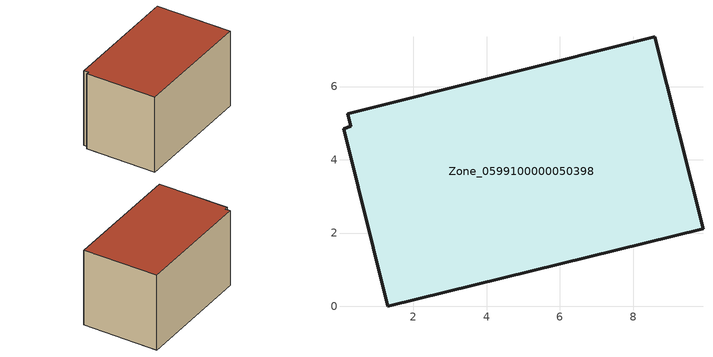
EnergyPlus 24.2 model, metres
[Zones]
Zone_0599100000050398
 floor ground (C_G): 0.29,4.92 0.2,5.26 8.59,7.36 9.91,2.12 1.3,0 0.09,4.85 z0
 wall outside (C_F): 9.91,2.12 8.59,7.36 0.2,5.26 0.29,4.92 0.09,4.85 1.3,0 9.91,2.12 z0:5.61
 roof outside (C_R): 0.2,5.26 0.29,4.92 0.09,4.85 1.3,0 9.91,2.12 8.59,7.36 z5.61
[BUILDING]
Pand.0599100000050398: North Axis=0; Terrain=City; Loads Convergence Tolerance Value=0.04; Temperature Convergence Tolerance Value=0.4; Solar Distribution=FullExterior; Maximum Number of Warmup Days=25; Minimum Number of Warmup Days=1
[Site:Location]
Rotterdam.The.Hague.AP_ZH_NLD Design_Conditions: Latitude=51.96; Longitude=4.45; Time Zone=1; Elevation=-4.5
[SITE:GROUNDTEMPERATURE:BUILDINGSURFACE]
18, 18, 18, 18, 18, 18, 18, 18, 18, 18, 18, 18
[MATERIAL] Thermal Absorptance=0.9; Solar Absorptance=0.7; Visible Absorptance=0.7
Name | Roughness | Thickness | Conductivity | Density | Specific Heat
G.TI.1975-1991 | MediumSmooth | 0.15 | 0.288461 | 540 | 1210
F.TI.1975-1991 | Rough | 0.3 | 0.230769 | 1920 | 840
R.TI.1975-1991 | MediumRough | 0.2 | 0.153846 | 1500 | 1000
[CONSTRUCTION]
C_G: G.TI.1975-1991
C_F: F.TI.1975-1991
C_R: R.TI.1975-1991
[ZONE]
Zone_0599100000050398: Type=1; Multiplier=1; Ceiling Height=Autocalculate; Volume=Autocalculate; Floor Area=autocalculate; Part of Total Floor Area=Yes
[ZONEINFILTRATION:DESIGNFLOWRATE]
Infil_Zone_0599100000050398: Zone or ZoneList or Space or SpaceList=Zone_0599100000050398; Schedule=AlwaysOn; Design Flow Rate Calculation Method=Flow/Area; Flow Rate per Floor Area=0.003; Constant Term Coefficient=1; Temperature Term Coefficient=0; Velocity Term Coefficient=0; Velocity Squared Term Coefficient=0
[HVACTEMPLATE:ZONE:IDEALLOADSAIRSYSTEM]
Zone_0599100000050398: Maximum Heating Supply Air Temperature=50; Minimum Cooling Supply Air Temperature=13; Maximum Heating Supply Air Humidity Ratio=0.0156; Minimum Cooling Supply Air Humidity Ratio=0.0077; Heating Limit=NoLimit; Cooling Limit=NoLimit; Dehumidification Control Type=ConstantSensibleHeatRatio; Cooling Sensible Heat Ratio=0.7; Dehumidification Setpoint=60; Humidification Control Type=None; Humidification Setpoint=30; Outdoor Air Method=None; Outdoor Air Flow Rate per Person=0.00944; Outdoor Air Flow Rate per Zone Floor Area=0; Outdoor Air Flow Rate per Zone=0; Demand Controlled Ventilation Type=None; Outdoor Air Economizer Type=NoEconomizer; Heat Recovery Type=None; Sensible Heat Recovery Effectiveness=0.7; Latent Heat Recovery Effectiveness=0.65
[ZONECONTROL:THERMOSTAT]
ThermostatControl_Zone_0599100000050398: Zone or ZoneList=Zone_0599100000050398; Control Type Schedule=DualSetpointControlType; Control 1=Thermostat_Zone_0599100000050398; Temperature Difference Between Cutout And Setpoint=0
[THERMOSTATSETPOINT:DUALSETPOINT]
Thermostat_Zone_0599100000050398: Heating Setpoint Temperature Schedule=HeatingSetpoint_Zone_0599100000050398; Cooling Setpoint Temperature Schedule=CoolingSetpoint_Zone_0599100000050398
[SCHEDULE:COMPACT]
HeatingSetpoint_Zone_0599100000050398: Through: 12/31, For: AllDays, Until: 24:00, 21
CoolingSetpoint_Zone_0599100000050398: Through: 12/31, For: AllDays, Until: 24:00, 24
DualSetpointControlType: Through: 12/31, For: AllDays, Until: 24:00, 4
AlwaysOn: Through: 12/31, For: AllDays, Until: 24:00, 1
